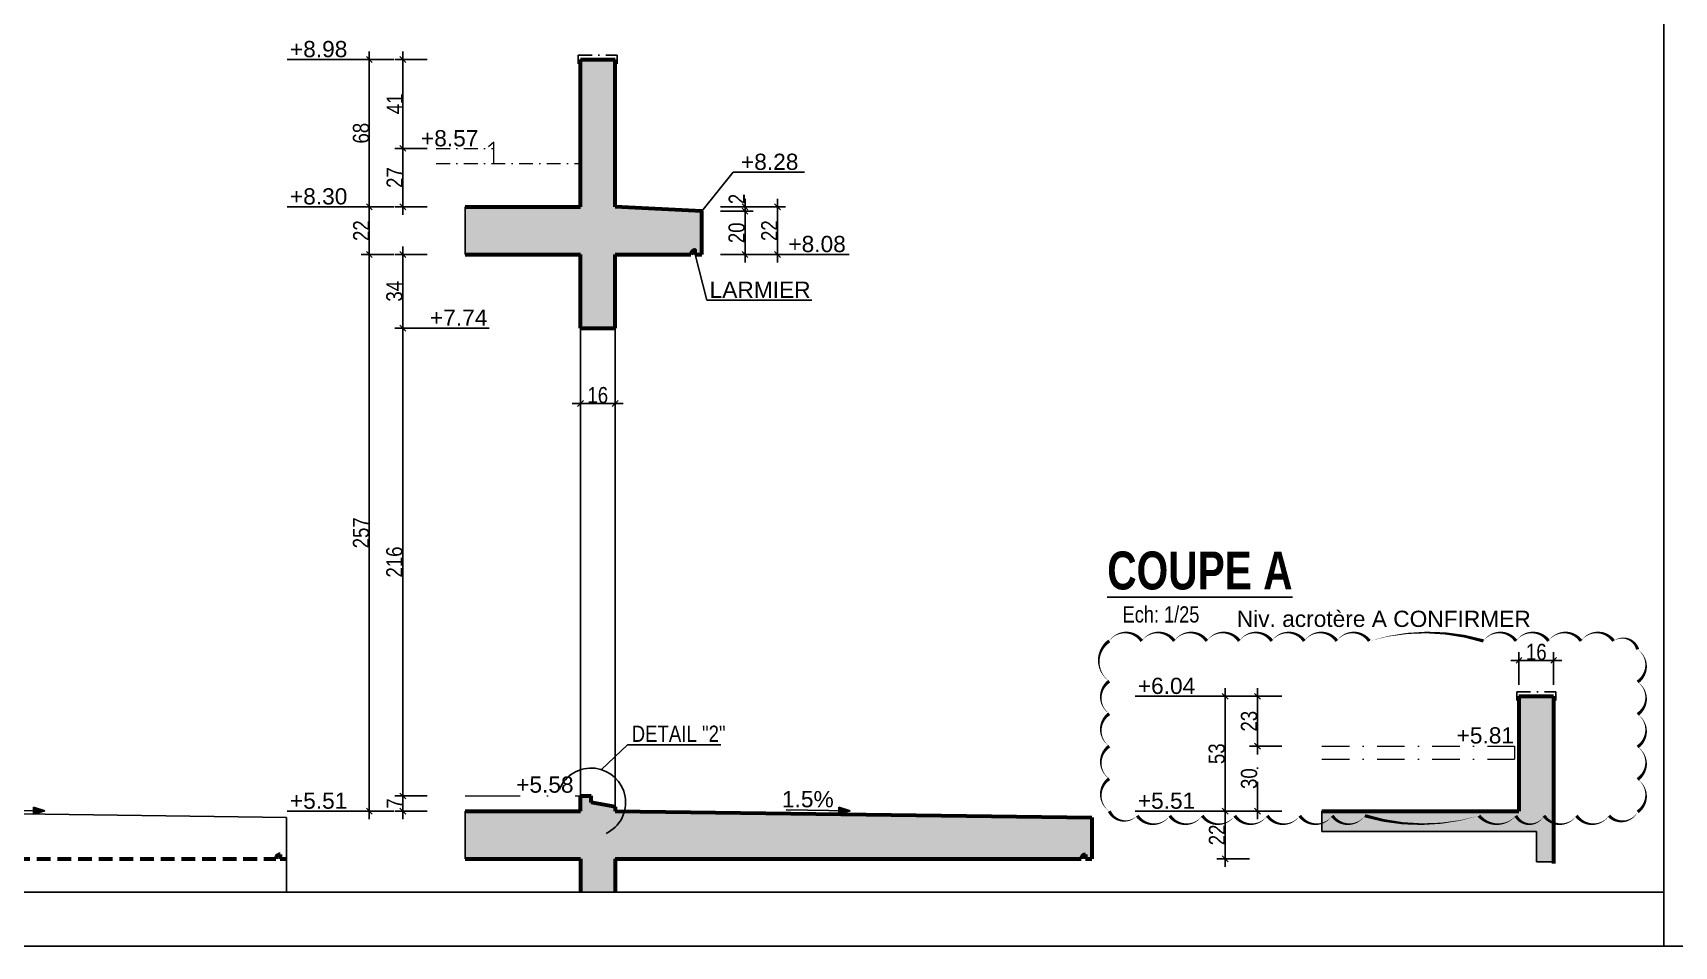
# Model space of a CAD drawing. Header units: millimetres. Extents: x 7120 to 15038, y -9128 to -4928.
# Drawn here: x 12483 to 13998, y -9128 to -8284 of the extents above; entities that cross this region are included whole.
import ezdxf
from ezdxf.enums import TextEntityAlignment as Align

# ---------------------------------------------------------------- set-up
doc = ezdxf.new("R2010")
doc.units = ezdxf.units.MM
for name, pattern in [('CACHEX2', [19.05, 12.7, -6.35]), ('TIRETPT2', [12.7, 6.35, -3.175, 0, -3.175]), ('TIRETPTX2', [50.8, 25.4, -12.7, 0, -12.7])]:
    doc.linetypes.add(name, pattern=pattern)
for name, color, linetype in [('01-cartouche', 7, 'Continuous'), ('01-cartouche-cage A', 7, 'Continuous'), ('01_Cad_2', 5, 'Continuous'), ('01_cote_gen', 4, 'Continuous'), ('01_linteaux', 2, 'Continuous'), ('01_poch_BN', 9, 'Continuous'), ('01_texte', 230, 'Continuous'), ('AA_COTES', 2, 'Continuous')]:
    doc.layers.add(name, color=color, linetype=linetype)
doc.layers.add('01_murs_coup', color=5, linetype='Continuous', lineweight=60)
doc.layers.add('01_tram_axes', color=2, linetype='TIRETPTX2', lineweight=9)
doc.styles.add('ARIAL', font='arial.ttf')
doc.styles.add('Arial Narrow', font='ARIALN.TTF')
doc.styles.add('cartouche', font='ARIALN.TTF', dxfattribs={"width": 0.01})
doc.styles.add('impact', font='impact.ttf')
doc.styles.add('MATTE_TXT', font='arial.ttf')
doc.styles.add('STYLE2', font='ARIALN.TTF')
doc.styles.add('stylemattecart', font='ARIALN.TTF')
doc.dimstyles.new('JB25', dxfattribs={"dimscale": 0.1, "dimtxt": 150, "dimasz": 15, "dimexe": 0.1, "dimexo": 0.1, "dimgap": 0.09, "dimtad": 1, "dimdec": 1, "dimlfac": 0.5, "dimdsep": 46, "dimtxsty": 'STYLE2', "dimblk1": 'BOND_G', "dimblk2": 'BOND_D', "dimsah": 1, "dimcen": 1.5, "dimdle": 0.01, "dimse1": 1, "dimse2": 1, "dimclrd": 4, "dimclre": 2, "dimclrt": 6, "dimazin": 2, "dimtfac": 2.333333, "dimtdec": 1, "dimtix": 1, "dimtmove": 2, "dimatfit": 3, "dimldrblk": 'BOND_G', "dimfxl": 1, "dimtolj": 1, "dimtzin": 0, "dimarcsym": 0})

# ---------------------------------------------------------------- blocks, each defined once
blk = doc.blocks.new('cartstruc')
at = {"layer": '01-cartouche-cage A', "linetype": 'Continuous'}
h = blk.add_hatch(color=9, dxfattribs=at)
h.dxf.hatch_style = 2
h.paths.add_polyline_path([(-43.6, 691.3), (-1004.8, 691.3), (-1004.8, 473.8), (-347.3, 473.8), (-347.3, 644.1), (-242.5, 473.8), (-43.6, 473.8)])
h.paths.add_polyline_path([(-951, 670.1), (-407.9, 670.1), (-407.9, 498.5), (-951, 498.5)], flags=24)
h.paths.add_polyline_path([(-223.9, 590.8), (-105, 590.8), (-105, 608.8), (-223.9, 608.8)], flags=24)
h.paths.add_polyline_path([(-224.7, 609.7), (-105.7, 609.7), (-105.7, 627.7), (-224.7, 627.7)], flags=24)
h.paths.add_polyline_path([(-226.3, 624.9), (-64.8, 624.9), (-64.8, 652.4), (-226.3, 652.4)], flags=24)
h.paths.add_polyline_path([(-226.3, 646.9), (-85, 646.9), (-85, 674.3), (-226.3, 674.3)], flags=24)
h = blk.add_hatch(color=1, dxfattribs=at)
h.dxf.hatch_style = 2
h.paths.add_polyline_path([(-338.4, 615.7), (-338.4, 95.5), (-95.1, 215.8)])
h.paths.add_polyline_path([(-318.9, 264.4), (-190.8, 265.4), (-191.1, 303.5), (-319.2, 302.5)], flags=24)
h.paths.add_polyline_path([(-326.5, 202.5), (-70.2, 203.9), (-70.5, 265.1), (-326.9, 263.8)], flags=9)
h = blk.add_hatch(color=8, dxfattribs=at)
h.dxf.hatch_style = 2
h.paths.add_polyline_path([(-45, 258.5), (-110.7, 258.5), (-81.6, 211.1), (-347.1, 79.6), (-347.1, 258.5), (-1003.4, 258.5), (-1003.4, 43.7), (-45, 43.7)])
h.paths.add_polyline_path([(-202.1, 89.1), (-60, 89.1), (-60, 127.9), (-202.1, 127.9)], flags=24)
h.paths.add_polyline_path([(-999.3, 201), (-637.8, 201), (-637.8, 47), (-999.3, 47)], flags=24)
h.paths.add_polyline_path([(-978.3, 193.3), (-435, 193.3), (-435, 254.8), (-978.3, 254.8)], flags=24)
h.paths.add_polyline_path([(-559.9, 135.5), (-504.8, 135.5), (-504.8, 166.4), (-559.9, 166.4)], flags=24)
h.paths.add_polyline_path([(-203.2, 50.3), (-56.6, 50.3), (-56.6, 88.6), (-203.2, 88.6)], flags=24)
h.paths.add_polyline_path([(-457.1, 55), (-402.4, 55), (-402.4, 85.9), (-457.1, 85.9)], flags=24)
h.paths.add_polyline_path([(-458.8, 92.7), (-404.1, 92.7), (-404.1, 123.6), (-458.8, 123.6)], flags=24)
h.paths.add_polyline_path([(-557.8, 55.3), (-498.9, 55.3), (-498.9, 86.2), (-557.8, 86.2)], flags=24)
h.paths.add_polyline_path([(-550.6, 93.7), (-498.3, 93.7), (-498.3, 124.6), (-550.6, 124.6)], flags=24)
h.paths.add_polyline_path([(-459.9, 172.5), (-408.3, 172.5), (-408.3, 203.4), (-459.9, 203.4)], flags=24)
h.paths.add_polyline_path([(-547.6, 175), (-500.7, 175), (-500.7, 205.9), (-547.6, 205.9)], flags=24)
h.paths.add_polyline_path([(-562.3, 213.8), (-499.3, 213.8), (-499.3, 244.7), (-562.3, 244.7)], flags=8)
h.paths.add_polyline_path([(-458.6, 213), (-411.3, 213), (-411.3, 243.9), (-458.6, 243.9)], flags=24)
h.paths.add_polyline_path([(-457.7, 133.4), (-405.4, 133.4), (-405.4, 164.4), (-457.7, 164.4)], flags=24)
for p, q in [((0, 1485), (-1050, 1485)), ((-1050, 1485), (-1050, 0)), ((0, 0), (0, 1485)), ((-1050, 0), (0, 0))]:
    blk.add_line(p, q, dxfattribs=at)
at = {"layer": '01-cartouche-cage A', "color": 7, "linetype": 'Continuous'}
for p, q in [((-985, 1452), (-65, 1452)), ((-1015, 60), (-1015, 1422)), ((-35, 1422), (-35, 292.1)), ((-35, 292.1), (-35, 60)), ((-65, 30), (-985, 30))]:
    blk.add_line(p, q, dxfattribs=at)
at = {"layer": '01-cartouche-cage A', "color": 7}
for p, q in [((-1002.2, 879.3), (-48.1, 879.3)), ((-1002.2, 842.3), (-1002.2, 879.3)), ((-48.1, 879.3), (-48.1, 842.3)), ((-48.1, 842.3), (-1002.2, 842.3))]:
    blk.add_line(p, q, dxfattribs=at)
at = {"layer": '01-cartouche-cage A', "color": 8}
for p, q in [((-914.7, 466.6), (-914.7, 263.2)), ((-809.1, 466.6), (-809.1, 263.2)), ((-1003.6, 442.3), (-351, 442.3)), ((-1003.6, 414.4), (-351, 414.4)), ((-1003.6, 383.3), (-351, 383.3)), ((-1003.6, 352.2), (-351, 352.2)), ((-1003.6, 321.1), (-351, 321.1)), ((-1003.6, 290), (-351, 290))]:
    blk.add_line(p, q, dxfattribs=at)
at = {"layer": '01-cartouche-cage A', "color": 7, "linetype": 'Continuous'}
for centre, start, end in [((-985, 1422), 90, 180), ((-65, 1422), 0, 90), ((-985, 60), 180, 270), ((-65, 60), 270, 0)]:
    blk.add_arc(centre, 30, start, end, dxfattribs=at)
at = {"layer": '01-cartouche-cage A', "color": 7, "style": 'stylemattecart'}
for s, p in [('Les entreprises réalisant les travaux devront tenir compte des derniers plans architecte lors de la réalisation des travaux', (-525.1, 869.8)), ("Les plans du be MATTE ne doivent servir qu'au corps d'état concerné et doivent être des plans d'exécution.", (-525.1, 853.7))]:
    blk.add_text(s, height=12, dxfattribs=at).set_placement(p, align=Align.MIDDLE_CENTER)
at = {"layer": '01-cartouche-cage A', "color": 8, "style": 'cartouche'}
for s, p in [('ARCHITECTE(S):', (-1002.2, 807.7)), ('MO DELEGUE:', (-525.1, 807.7)), ('BET STRUCTURE:', (-1002.2, 780.9)), ('MOE:', (-525.1, 780.9)), ('BET FLUIDES:', (-1002.2, 753.9)), ('CSPS:', (-525.1, 753.9)), ('ECONOMISTE:', (-1002.2, 727.1)), ('OPC:', (-525.1, 727.1)), ('BUREAU DE CONTROLE:', (-1002.2, 700.3)), ('ENTREPRISE(S):', (-525.1, 700.3))]:
    blk.add_text(s, height=12, dxfattribs=at).set_placement(p)
at = {"layer": '01-cartouche-cage A', "color": 7, "style": 'stylemattecart'}
for s, height, p in [('Contrainte de sol:', 12, (-249.5, 493.8)), ('Contrainte sur le sol:', 12, (-246.5, 494.4)), ('Dessiné par :', 15, (-558.6, 137)), ('Contrôlé par :', 15, (-558.6, 108.9)), ('119 BOULEVARD STALINGRAD 69100 VILLEURBANNE', 12, (-995.8, 103.8)), ('Tél. 04 72 44  02 87  Fax 04 72 44 26 59', 12, (-942.6, 78.4)), ('Echelle         :', 15, (-558.6, 80.8)), ('E-mail : bet@matte.fr', 12, (-884.2, 55.6))]:
    blk.add_text(s, height=height, dxfattribs=at).set_placement(p)
for s, height, width, p, p2 in [('INDICE', 16, 0.941138, (-988.7, 451.3), (-930.3, 451.3)), ('DATE', 16, 0.922192, (-883.4, 452), (-838.3, 452)), ('MODIFICATIONS', 16, 0.943218, (-674.7, 452.8), (-537.3, 452.8)), ('Aciers HA (T) FeE500', 16, 0.978863, (-225.4, 442.3), (-49.9, 442.3)), ('Aciers Doux (Ø) FeE 235', 16, 0.76709, (-207, 412.3), (-49.9, 412.3)), ('Aciers TS FeE 500', 16, 0.901377, (-188.6, 382.3), (-49.9, 382.3)), ('Béton fc28 >= 25MPa', 16, 0.678142, (-170.1, 352.3), (-49.9, 352.3)), ('Enrobage = 3 cm', 16, 0.726904, (-151.7, 322.3), (-49.9, 322.3)), ('Affaire N°', 25, 1.15762, (-196.3, 96), (-51.1, 96))]:
    blk.add_text(s, height=height, dxfattribs=dict(at, width=width)).set_placement(p, p2, align=Align.FIT)
at = {"layer": '01-cartouche-cage A', "color": 255, "style": 'stylemattecart'}
for s, height, p in [('PLAN N°', 25, (-321, 317.2)), ('DATE :', 15, (-321, 231.2)), ("BUREAU D'ÉTUDES", 20, (-926.6, 170.9)), ('STRUCTURES ET FLUIDES', 20, (-966.1, 137.2))]:
    blk.add_text(s, height=height, dxfattribs=at).set_placement(p)
at = {"layer": '01-cartouche-cage A', "color": 255, "style": 'stylemattecart', "width": 1.812358}
blk.add_text('MATTÉ', height=41, dxfattribs=at).set_placement((-968, 203.6), (-679.6, 203.6), align=Align.FIT)
at = {"layer": '01-cartouche-cage A', "color": 7, "style": 'stylemattecart'}
for tag, height, p in [('NOMCLIENT', 30, (-525, 1399.6)), ('ADRESSE1CLIENT', 25, (-525, 1326.7)), ('ADRESSE2CLIENT', 25, (-525, 1283.9)), ('NOMAFFAIRE1', 45, (-525.1, 1189.8)), ('NOMAFFAIRE2', 45, (-525.1, 1110.4)), ('NOMAFFAIRE3', 45, (-525.1, 1031.7)), ('ADRESSE1AFFAIRE', 20, (-525.1, 943.3)), ('ADRESSE2AFFAIRE', 20, (-525.1, 909.2)), ('INDICE-A', 15, (-959.1, 428.4)), ('DATE-A', 15, (-861.9, 428.4)), ('INDICE-B', 15, (-959.1, 400.5)), ('DATE-B', 15, (-861.9, 400.5)), ('INDICE-C', 15, (-959.1, 369.4)), ('DATE-C', 15, (-861.9, 369.4)), ('INDICE-D', 15, (-959.1, 338.3)), ('DATE-D', 15, (-861.9, 338.3)), ('INDICE-E', 15, (-959.1, 307.2)), ('DATE-E', 15, (-861.9, 307.2)), ('INDICE-F', 15, (-959.1, 276.1)), ('DATE-F', 15, (-861.9, 276.1))]:
    blk.add_attdef(tag, text='', height=height, dxfattribs=at).set_placement(p, align=Align.MIDDLE_CENTER)
for tag, height, p in [('NOMARCHI', 15, (-831.1, 803.3)), ('MODEL', 15, (-408.9, 803.3)), ('BETSTRUCTURE', 15, (-831.1, 776.5)), ('MOE', 15, (-408.9, 776.5)), ('BETFLUIDES', 15, (-831.1, 749.5)), ('CSPS', 15, (-408.9, 749.5)), ('ECONOMISTE', 15, (-831.1, 722.7)), ('OPC', 15, (-408.9, 722.7)), ('BDC', 15, (-831.1, 695.9)), ('NOMENTREPRISE', 15, (-408.9, 695.9)), ('NUMBAT', 27, (-249.5, 614.7)), ('PHASE', 35, (-249.5, 537.9)), ('CONT-SOL', 12, (-138.6, 490.2)), ('NOMDESS', 15, (-451.8, 132.3)), ('NOMING', 15, (-451.8, 104.3)), ('ECH', 15, (-451.8, 76.3)), ('NUMAFF', 25, (-196.3, 48.9))]:
    blk.add_attdef(tag, text='', height=height, dxfattribs=at).set_placement(p, align=Align.BOTTOM_LEFT)
at = {"layer": '01-cartouche-cage A', "color": 7, "style": 'stylemattecart', "width": 0.8}
for tag, p in [('TITRTEPLAN1', (-677.3, 664.6)), ('TITRTEPLAN2', (-677.3, 610.2)), ('TITRTEPLAN3', (-677.3, 556)), ('TITRTEPLAN4', (-677.3, 501.4))]:
    blk.add_attdef(tag, text='', height=33, dxfattribs=at).set_placement(p, align=Align.MIDDLE_CENTER)
at = {"layer": '01-cartouche-cage A', "color": 7, "style": 'stylemattecart'}
for tag, p in [('MODIF-A', (-802.6, 428.4)), ('MODIF-B', (-802.6, 400.5)), ('MODIF-C', (-802.6, 369.4)), ('MODIF-D', (-802.6, 338.3)), ('MODIF-E', (-802.6, 307.2)), ('MODIF-F', (-802.6, 276.1))]:
    blk.add_attdef(tag, text='', height=15, dxfattribs=at).set_placement(p, align=Align.MIDDLE_LEFT)
at = {"layer": '01-cartouche-cage A', "color": 255, "style": 'stylemattecart'}
for tag, height, p in [('N°P', 35, (-321, 256)), ('IP', 35, (-210.3, 256)), ('DATEPLAN', 15, (-257.7, 226.8))]:
    blk.add_attdef(tag, text='', height=height, dxfattribs=at).set_placement(p, align=Align.BOTTOM_LEFT)
blk = doc.blocks.new('BOND_G')
at = {"layer": 'AA_COTES', "color": 0}
for p, q in [((0, -5), (0, 15)), ((5, 0), (-5, 0)), ((1.8, 1.8), (-1.8, -1.8))]:
    blk.add_line(p, q, dxfattribs=at)
blk = doc.blocks.new('BOND_D')
at = {"layer": 'AA_COTES', "color": 0}
for p, q in [((5, 0), (-5, 0)), ((-1.8, -1.8), (1.8, 1.8)), ((0, 5), (0, -15))]:
    blk.add_line(p, q, dxfattribs=at)
blk = doc.blocks.new('*D118')
at = {"layer": '01_cote_gen', "color": 4, "lineweight": -2, "ltscale": 2, "transparency": 16777216}
blk.add_line((13583.1, -9045.3), (13583.1, -9004.3), dxfattribs=at)
at = {"layer": 'DEFPOINTS', "color": 0, "ltscale": 2}
for p in [(13583.1, -9002.8), (13673.5, -9002.8), (13673.5, -9046.8)]:
    blk.add_point(p, dxfattribs=at)
at = {"layer": '01_cote_gen', "color": 4, "lineweight": -2, "ltscale": 2, "transparency": 16777216, "xscale": 1.5, "yscale": 1.5, "zscale": 1.5}
for name, p, rotation in [('BOND_D', (13583.1, -9002.8), 90), ('BOND_G', (13583.1, -9046.8), 270)]:
    blk.add_blockref(name, p, dxfattribs=dict(at, rotation=rotation))
at = {"layer": '01_cote_gen', "color": 6, "ltscale": 2, "transparency": 16777216, "insert": (13575.6, -9024.8), "char_height": 15, "attachment_point": 5, "rotation": 90, "style": 'STYLE2'}
blk.add_mtext('\\A1;22', dxfattribs=at)
blk = doc.blocks.new('*D119')
at = {"layer": '01_tram_axes', "color": 4, "lineweight": -2, "transparency": 16777216}
blk.add_line((13613, -9001.3), (13613, -8944.3), dxfattribs=at)
at = {"layer": 'DEFPOINTS', "color": 0}
for p in [(13613, -8942.8), (13674.2, -8942.8), (13635.5, -9002.8)]:
    blk.add_point(p, dxfattribs=at)
at = {"layer": '01_tram_axes', "color": 4, "lineweight": -2, "transparency": 16777216, "xscale": 1.5, "yscale": 1.5, "zscale": 1.5}
for name, p, rotation in [('BOND_D', (13613, -8942.8), 90), ('BOND_G', (13613, -9002.8), 270)]:
    blk.add_blockref(name, p, dxfattribs=dict(at, rotation=rotation))
at = {"layer": '01_tram_axes', "color": 6, "transparency": 16777216, "insert": (13605.3, -8972.8), "char_height": 15, "attachment_point": 5, "rotation": 90, "style": 'STYLE2'}
blk.add_mtext('\\A1;30', dxfattribs=at)
blk = doc.blocks.new('*D120')
at = {"layer": '01_cote_gen', "color": 4, "lineweight": -2, "transparency": 16777216}
blk.add_line((13583.1, -9001.3), (13583.1, -8898.3), dxfattribs=at)
at = {"layer": 'DEFPOINTS', "color": 0}
for p in [(13583.1, -8896.8), (13854.3, -8896.8), (13696.4, -9002.8)]:
    blk.add_point(p, dxfattribs=at)
at = {"layer": '01_cote_gen', "color": 4, "lineweight": -2, "transparency": 16777216, "xscale": 1.5, "yscale": 1.5, "zscale": 1.5}
for name, p, rotation in [('BOND_D', (13583.1, -8896.8), 90), ('BOND_G', (13583.1, -9002.8), 270)]:
    blk.add_blockref(name, p, dxfattribs=dict(at, rotation=rotation))
at = {"layer": '01_cote_gen', "color": 6, "transparency": 16777216, "insert": (13575.5, -8949.8), "char_height": 15, "attachment_point": 5, "rotation": 90, "style": 'STYLE2'}
blk.add_mtext('\\A1;53', dxfattribs=at)
blk = doc.blocks.new('*D121')
at = {"layer": '01_cote_gen', "color": 4, "lineweight": -2, "transparency": 16777216}
blk.add_line((13613, -8941.3), (13613, -8898.3), dxfattribs=at)
at = {"layer": 'DEFPOINTS', "color": 0}
for p in [(13599.4, -8896.8), (13613, -8896.8), (13627.6, -8942.8)]:
    blk.add_point(p, dxfattribs=at)
at = {"layer": '01_cote_gen', "color": 4, "lineweight": -2, "transparency": 16777216, "xscale": 1.5, "yscale": 1.5, "zscale": 1.5}
for name, p, rotation in [('BOND_D', (13613, -8896.8), 90), ('BOND_G', (13613, -8942.8), 270)]:
    blk.add_blockref(name, p, dxfattribs=dict(at, rotation=rotation))
at = {"layer": '01_cote_gen', "color": 6, "transparency": 16777216, "insert": (13605.3, -8919.8), "char_height": 15, "attachment_point": 5, "rotation": 90, "style": 'STYLE2'}
blk.add_mtext('\\A1;23', dxfattribs=at)
blk = doc.blocks.new('*D122')
at = {"layer": '01_cote_gen', "color": 4, "lineweight": -2, "transparency": 16777216}
blk.add_line((13855.8, -8863.6), (13884.8, -8863.6), dxfattribs=at)
at = {"layer": 'DEFPOINTS', "color": 0}
for p in [(13886.3, -8863.6), (13854.3, -8886.1), (13886.3, -8886.1)]:
    blk.add_point(p, dxfattribs=at)
at = {"layer": '01_cote_gen', "color": 4, "lineweight": -2, "transparency": 16777216, "xscale": 1.5, "yscale": 1.5, "zscale": 1.5, "rotation": 180}
blk.add_blockref('BOND_G', (13854.3, -8863.6), dxfattribs=at)
at = {"layer": '01_cote_gen', "color": 4, "lineweight": -2, "transparency": 16777216, "xscale": 1.5, "yscale": 1.5, "zscale": 1.5}
blk.add_blockref('BOND_D', (13886.3, -8863.6), dxfattribs=at)
at = {"layer": '01_cote_gen', "color": 6, "transparency": 16777216, "insert": (13870.3, -8855.9), "char_height": 15, "attachment_point": 5, "style": 'STYLE2'}
blk.add_mtext('\\A1;16', dxfattribs=at)
blk = doc.blocks.new('*D123')
at = {"layer": '01_cote_gen', "color": 4, "lineweight": -2, "transparency": 16777216}
blk.add_line((12824.3, -9001.3), (12824.3, -8990.3), dxfattribs=at)
at = {"layer": 'DEFPOINTS', "color": 0}
for p in [(12824.3, -8988.8), (12913.7, -8988.8), (12913.7, -9002.8)]:
    blk.add_point(p, dxfattribs=at)
at = {"layer": '01_cote_gen', "color": 4, "lineweight": -2, "transparency": 16777216, "xscale": 1.5, "yscale": 1.5, "zscale": 1.5}
for name, p, rotation in [('BOND_D', (12824.3, -8988.8), 90), ('BOND_G', (12824.3, -9002.8), 270)]:
    blk.add_blockref(name, p, dxfattribs=dict(at, rotation=rotation))
at = {"layer": '01_cote_gen', "color": 6, "transparency": 16777216, "insert": (12816.8, -8995.8), "char_height": 15, "attachment_point": 5, "rotation": 90, "style": 'STYLE2'}
blk.add_mtext('\\A1;7', dxfattribs=at)
blk = doc.blocks.new('*D124')
at = {"layer": '01_cote_gen', "color": 4, "lineweight": -2, "transparency": 16777216}
blk.add_line((12824.3, -8987.3), (12824.3, -8558.3), dxfattribs=at)
at = {"layer": 'DEFPOINTS', "color": 0}
for p in [(12824.3, -8556.8), (12954.1, -8556.8), (12847.6, -8988.8)]:
    blk.add_point(p, dxfattribs=at)
at = {"layer": '01_cote_gen', "color": 4, "lineweight": -2, "transparency": 16777216, "xscale": 1.5, "yscale": 1.5, "zscale": 1.5}
for name, p, rotation in [('BOND_D', (12824.3, -8556.8), 90), ('BOND_G', (12824.3, -8988.8), 270)]:
    blk.add_blockref(name, p, dxfattribs=dict(at, rotation=rotation))
at = {"layer": '01_cote_gen', "color": 6, "transparency": 16777216, "insert": (12816.6, -8772.8), "char_height": 15, "attachment_point": 5, "rotation": 90, "style": 'STYLE2'}
blk.add_mtext('\\A1;216', dxfattribs=at)
blk = doc.blocks.new('*D125')
at = {"layer": '01_cote_gen', "color": 4, "lineweight": -2, "transparency": 16777216}
blk.add_line((12793.4, -9001.3), (12793.4, -8490.3), dxfattribs=at)
at = {"layer": 'DEFPOINTS', "color": 0}
for p in [(12793.4, -8488.8), (12871.8, -8488.8), (12847.6, -9002.8)]:
    blk.add_point(p, dxfattribs=at)
at = {"layer": '01_cote_gen', "color": 4, "lineweight": -2, "transparency": 16777216, "xscale": 1.5, "yscale": 1.5, "zscale": 1.5}
for name, p, rotation in [('BOND_D', (12793.4, -8488.8), 90), ('BOND_G', (12793.4, -9002.8), 270)]:
    blk.add_blockref(name, p, dxfattribs=dict(at, rotation=rotation))
at = {"layer": '01_cote_gen', "color": 6, "transparency": 16777216, "insert": (12785.8, -8745.8), "char_height": 15, "attachment_point": 5, "rotation": 90, "style": 'STYLE2'}
blk.add_mtext('\\A1;257', dxfattribs=at)
blk = doc.blocks.new('*D126')
at = {"layer": '01_cote_gen', "color": 4, "lineweight": -2, "transparency": 16777216}
blk.add_line((12824.3, -8555.3), (12824.3, -8490.3), dxfattribs=at)
at = {"layer": 'DEFPOINTS', "color": 0}
for p in [(12824.3, -8488.8), (12847.6, -8488.8), (12831.8, -8556.8)]:
    blk.add_point(p, dxfattribs=at)
at = {"layer": '01_cote_gen', "color": 4, "lineweight": -2, "transparency": 16777216, "xscale": 1.5, "yscale": 1.5, "zscale": 1.5}
for name, p, rotation in [('BOND_D', (12824.3, -8488.8), 90), ('BOND_G', (12824.3, -8556.8), 270)]:
    blk.add_blockref(name, p, dxfattribs=dict(at, rotation=rotation))
at = {"layer": '01_cote_gen', "color": 6, "transparency": 16777216, "insert": (12816.6, -8522.8), "char_height": 15, "attachment_point": 5, "rotation": 90, "style": 'STYLE2'}
blk.add_mtext('\\A1;34', dxfattribs=at)
blk = doc.blocks.new('*D127')
at = {"layer": '01_cote_gen', "color": 4, "lineweight": -2, "transparency": 16777216}
blk.add_line((12793.4, -8487.3), (12793.4, -8446.3), dxfattribs=at)
at = {"layer": 'DEFPOINTS', "color": 0}
for p in [(12793.4, -8444.8), (12861.9, -8444.8), (12861.9, -8488.8)]:
    blk.add_point(p, dxfattribs=at)
at = {"layer": '01_cote_gen', "color": 4, "lineweight": -2, "transparency": 16777216, "xscale": 1.5, "yscale": 1.5, "zscale": 1.5}
for name, p, rotation in [('BOND_D', (12793.4, -8444.8), 90), ('BOND_G', (12793.4, -8488.8), 270)]:
    blk.add_blockref(name, p, dxfattribs=dict(at, rotation=rotation))
at = {"layer": '01_cote_gen', "color": 6, "transparency": 16777216, "insert": (12785.9, -8466.8), "char_height": 15, "attachment_point": 5, "rotation": 90, "style": 'STYLE2'}
blk.add_mtext('\\A1;22', dxfattribs=at)
blk = doc.blocks.new('*D128')
at = {"layer": '01_cote_gen', "color": 4, "lineweight": -2, "transparency": 16777216}
blk.add_line((12793.4, -8443.3), (12793.4, -8310.3), dxfattribs=at)
at = {"layer": 'DEFPOINTS', "color": 0}
for p in [(12793.4, -8308.8), (12954.1, -8308.8), (12847.6, -8444.8)]:
    blk.add_point(p, dxfattribs=at)
at = {"layer": '01_cote_gen', "color": 4, "lineweight": -2, "transparency": 16777216, "xscale": 1.5, "yscale": 1.5, "zscale": 1.5}
for name, p, rotation in [('BOND_D', (12793.4, -8308.8), 90), ('BOND_G', (12793.4, -8444.8), 270)]:
    blk.add_blockref(name, p, dxfattribs=dict(at, rotation=rotation))
at = {"layer": '01_cote_gen', "color": 6, "transparency": 16777216, "insert": (12785.8, -8376.8), "char_height": 15, "attachment_point": 5, "rotation": 90, "style": 'STYLE2'}
blk.add_mtext('\\A1;68', dxfattribs=at)
blk = doc.blocks.new('*D129')
at = {"layer": '01_cote_gen', "color": 4, "lineweight": -2, "transparency": 16777216}
blk.add_line((12989.7, -8626.4), (13018.7, -8626.4), dxfattribs=at)
at = {"layer": 'DEFPOINTS', "color": 0}
for p in [(12988.2, -8632.4), (13020.2, -8626.4), (13020.2, -8632.4)]:
    blk.add_point(p, dxfattribs=at)
at = {"layer": '01_cote_gen', "color": 4, "lineweight": -2, "transparency": 16777216, "xscale": 1.5, "yscale": 1.5, "zscale": 1.5, "rotation": 180}
blk.add_blockref('BOND_G', (12988.2, -8626.4), dxfattribs=at)
at = {"layer": '01_cote_gen', "color": 4, "lineweight": -2, "transparency": 16777216, "xscale": 1.5, "yscale": 1.5, "zscale": 1.5}
blk.add_blockref('BOND_D', (13020.2, -8626.4), dxfattribs=at)
at = {"layer": '01_cote_gen', "color": 6, "transparency": 16777216, "insert": (13004.2, -8618.8), "char_height": 15, "attachment_point": 5, "style": 'STYLE2'}
blk.add_mtext('\\A1;16', dxfattribs=at)
blk = doc.blocks.new('*D210')
at = {"layer": '01_cote_gen', "color": 4, "lineweight": -2, "transparency": 16777216}
blk.add_line((13140.1, -8446.3), (13140.1, -8447.3), dxfattribs=at)
at = {"layer": 'DEFPOINTS', "color": 0}
for p in [(13020.2, -8444.8), (13100.2, -8448.8), (13140.1, -8448.8)]:
    blk.add_point(p, dxfattribs=at)
at = {"layer": '01_cote_gen', "color": 4, "lineweight": -2, "transparency": 16777216, "xscale": 1.5, "yscale": 1.5, "zscale": 1.5}
for name, p, rotation in [('BOND_G', (13140.1, -8444.8), 90), ('BOND_D', (13140.1, -8448.8), 270)]:
    blk.add_blockref(name, p, dxfattribs=dict(at, rotation=rotation))
at = {"layer": '01_cote_gen', "color": 6, "transparency": 16777216, "insert": (13132.5, -8437.6), "char_height": 15, "attachment_point": 5, "rotation": 90, "style": 'STYLE2'}
blk.add_mtext('\\A1;2', dxfattribs=at)
blk = doc.blocks.new('*D211')
at = {"layer": '01_cote_gen', "color": 4, "lineweight": -2, "transparency": 16777216}
blk.add_line((13140.1, -8450.3), (13140.1, -8487.3), dxfattribs=at)
at = {"layer": 'DEFPOINTS', "color": 0}
for p in [(13100.2, -8448.8), (13100.2, -8488.8), (13140.1, -8488.8)]:
    blk.add_point(p, dxfattribs=at)
at = {"layer": '01_cote_gen', "color": 4, "lineweight": -2, "transparency": 16777216, "xscale": 1.5, "yscale": 1.5, "zscale": 1.5}
for name, p, rotation in [('BOND_G', (13140.1, -8448.8), 90), ('BOND_D', (13140.1, -8488.8), 270)]:
    blk.add_blockref(name, p, dxfattribs=dict(at, rotation=rotation))
at = {"layer": '01_cote_gen', "color": 6, "transparency": 16777216, "insert": (13132.4, -8468.8), "char_height": 15, "attachment_point": 5, "rotation": 90, "style": 'STYLE2'}
blk.add_mtext('\\A1;20', dxfattribs=at)
blk = doc.blocks.new('*D212')
at = {"layer": '01_cote_gen', "color": 4, "lineweight": -2, "transparency": 16777216}
blk.add_line((13170.1, -8446.3), (13170.1, -8487.3), dxfattribs=at)
at = {"layer": 'DEFPOINTS', "color": 0}
for p in [(13147.6, -8444.8), (13147.6, -8488.8), (13170.1, -8488.8)]:
    blk.add_point(p, dxfattribs=at)
at = {"layer": '01_cote_gen', "color": 4, "lineweight": -2, "transparency": 16777216, "xscale": 1.5, "yscale": 1.5, "zscale": 1.5}
for name, p, rotation in [('BOND_G', (13170.1, -8444.8), 90), ('BOND_D', (13170.1, -8488.8), 270)]:
    blk.add_blockref(name, p, dxfattribs=dict(at, rotation=rotation))
at = {"layer": '01_cote_gen', "color": 6, "transparency": 16777216, "insert": (13162.5, -8466.8), "char_height": 15, "attachment_point": 5, "rotation": 90, "style": 'STYLE2'}
blk.add_mtext('\\A1;22', dxfattribs=at)
blk = doc.blocks.new('*D564')
at = {"layer": '01_cote_gen', "color": 4, "lineweight": -2, "transparency": 16777216}
blk.add_line((12824.3, -8443.3), (12824.3, -8392.3), dxfattribs=at)
at = {"layer": 'DEFPOINTS', "color": 0}
for p in [(12824.3, -8390.8), (12894.4, -8390.8), (12912, -8444.8)]:
    blk.add_point(p, dxfattribs=at)
at = {"layer": '01_cote_gen', "color": 4, "lineweight": -2, "transparency": 16777216, "xscale": 1.5, "yscale": 1.5, "zscale": 1.5}
for name, p, rotation in [('BOND_D', (12824.3, -8390.8), 90), ('BOND_G', (12824.3, -8444.8), 270)]:
    blk.add_blockref(name, p, dxfattribs=dict(at, rotation=rotation))
at = {"layer": '01_cote_gen', "color": 6, "transparency": 16777216, "insert": (12816.8, -8417.8), "char_height": 15, "attachment_point": 5, "rotation": 90, "style": 'STYLE2'}
blk.add_mtext('\\A1;27', dxfattribs=at)
blk = doc.blocks.new('*D565')
at = {"layer": '01_cote_gen', "color": 4, "lineweight": -2, "transparency": 16777216}
blk.add_line((12824.3, -8389.3), (12824.3, -8310.3), dxfattribs=at)
at = {"layer": 'DEFPOINTS', "color": 0}
for p in [(12815.9, -8308.8), (12824.3, -8308.8), (12846.8, -8390.8)]:
    blk.add_point(p, dxfattribs=at)
at = {"layer": '01_cote_gen', "color": 4, "lineweight": -2, "transparency": 16777216, "xscale": 1.5, "yscale": 1.5, "zscale": 1.5}
for name, p, rotation in [('BOND_D', (12824.3, -8308.8), 90), ('BOND_G', (12824.3, -8390.8), 270)]:
    blk.add_blockref(name, p, dxfattribs=dict(at, rotation=rotation))
at = {"layer": '01_cote_gen', "color": 6, "transparency": 16777216, "insert": (12816.8, -8349.8), "char_height": 15, "attachment_point": 5, "rotation": 90, "style": 'STYLE2'}
blk.add_mtext('\\A1;41', dxfattribs=at)

msp = doc.modelspace()

# ---------------------------------------------------------------- hatches: boundary and pattern name
at = {"layer": '01_poch_BN'}
h = msp.add_hatch(color=256, dxfattribs=at)
h.dxf.hatch_style = 1
h.paths.add_polyline_path([(13100.19, -8448.8), (13020.19, -8444.8), (13020.19, -8308.8), (12988.19, -8308.8), (12988.19, -8444.8), (12881.7, -8444.8), (12881.7, -8488.8), (12988.19, -8488.8), (12988.19, -8556.8), (13020.19, -8556.8), (13020.19, -8488.8), (13090.19, -8488.8, -0.4142136), (13094.19, -8484.8), (13094.19, -8488.8), (13100.19, -8488.8)])
h.paths.add_polyline_path([(13460.19, -9008.8), (13020.19, -9002.8), (13020.19, -8998.8), (12998.19, -8994.8), (12998.19, -8988.8), (12988.19, -8988.8), (12988.19, -9002.8), (12881.7, -9002.8), (12881.7, -9046.8), (12988.19, -9046.8), (12988.19, -9077.54), (13020.19, -9077.54), (13020.19, -9046.8), (13450.19, -9046.8, -0.4142136), (13454.19, -9042.8), (13454.19, -9046.8), (13460.19, -9046.8)])
h = msp.add_hatch(color=256, dxfattribs=at)
h.dxf.hatch_style = 1
h.paths.add_polyline_path([(13886.31, -8896.8), (13854.31, -8896.8), (13854.31, -9002.8), (13672.46, -9002.8), (13672.46, -9021.74), (13870.63, -9021.74), (13870.63, -9049.63), (13886.31, -9049.63)])

# ---------------------------------------------------------------- linework, layer by layer
at = {"layer": '01_Cad_2', "color": 2}
msp.add_line((13987.97, -9077.54), (7169.72, -9077.54), dxfattribs=at)
at = {"layer": '01_Cad_2'}
msp.add_line((13987.97, -9127.54), (7119.72, -9127.54), dxfattribs=at)
at = {"layer": '01_linteaux', "linetype": 'TIRETPT2', "ltscale": 7}
for p, q in [((12986.19, -8312.77), (12986.19, -8304.8)), ((12986.19, -8312.77), (12987.68, -8311.34)), ((13022.21, -8312.77), (13020.72, -8311.34)), ((13022.21, -8312.77), (13022.21, -8304.8)), ((13852.31, -8900.77), (13852.31, -8892.8)), ((13852.31, -8900.77), (13853.8, -8899.34)), ((13888.33, -8900.77), (13886.83, -8899.34)), ((13888.33, -8900.77), (13888.33, -8892.8))]:
    msp.add_line(p, q, dxfattribs=at)
at = {"layer": '01_linteaux', "linetype": 'TIRETPT2', "ltscale": 2}
for p, q in [((12986.19, -8304.8), (13022.21, -8304.8)), ((13852.31, -8892.8), (13888.33, -8892.8))]:
    msp.add_line(p, q, dxfattribs=at)
at = {"layer": '01_linteaux'}
for p, q in [((12988.19, -8556.8), (12988.19, -8988.8)), ((13020.19, -8556.8), (13020.19, -8998.8)), ((12277.07, -9002.8), (12717.07, -9008.8)), ((12717.07, -9008.8), (12717.07, -9077.29))]:
    msp.add_line(p, q, dxfattribs=at)
at = {"layer": '01_murs_coup'}
for p, q in [((12988.19, -8308.8), (13020.19, -8308.8)), ((12988.19, -8444.8), (12988.19, -8308.8)), ((13020.19, -8444.8), (13020.19, -8308.8)), ((12881.7, -8444.8), (12988.19, -8444.8)), ((13100.19, -8448.8), (13020.19, -8444.8)), ((13100.19, -8488.8), (13100.19, -8448.8)), ((12881.7, -8488.8), (12988.19, -8488.8)), ((12988.19, -8556.8), (12988.19, -8488.8)), ((13020.19, -8556.8), (13020.19, -8488.8)), ((13020.19, -8488.8), (13090.19, -8488.8)), ((13094.19, -8488.8), (13100.19, -8488.8)), ((12988.19, -8556.8), (13020.19, -8556.8)), ((13854.31, -8896.8), (13886.31, -8896.8)), ((13854.31, -8896.8), (13854.31, -9002.8)), ((13886.31, -8896.8), (13886.31, -9051.13)), ((12988.19, -9002.8), (12988.19, -8988.8)), ((12988.19, -8988.8), (12998.19, -8988.8)), ((12998.19, -8994.8), (12998.19, -8988.8)), ((13020.19, -8998.8), (12998.19, -8994.8)), ((12881.7, -9002.8), (12988.19, -9002.8)), ((13020.19, -8998.8), (13020.19, -9002.8)), ((13020.19, -9002.8), (13460.19, -9008.8)), ((13460.19, -9008.8), (13460.19, -9046.8)), ((13672.46, -9002.8), (13854.31, -9002.8)), ((12881.7, -9046.8), (12988.19, -9046.8)), ((12988.19, -9046.8), (12988.19, -9077.54)), ((13020.19, -9046.8), (13020.19, -9077.54)), ((13020.19, -9046.8), (13450.19, -9046.8)), ((13454.19, -9042.8), (13454.19, -9046.8)), ((13454.19, -9046.8), (13460.19, -9046.8))]:
    msp.add_line(p, q, dxfattribs=at)
at = {"layer": '01_murs_coup', "color": 2, "linetype": 'CACHEX2'}
for p, q in [((12277.07, -9046.8), (12707.07, -9046.8)), ((12711.07, -9042.8), (12711.07, -9046.8)), ((12711.07, -9046.8), (12717.07, -9046.8))]:
    msp.add_line(p, q, dxfattribs=at)
at = {"layer": '01_murs_coup'}
msp.add_lwpolyline([(13094.19, -8488.8), (13094.19, -8484.8, 0.4142136), (13090.19, -8488.8)], format="xyb", dxfattribs=at)
at = {"layer": '01_murs_coup', "color": 2, "linetype": 'CACHEX2'}
msp.add_arc((12711.07, -9046.8), 4, 90, 180, dxfattribs=at)
at = {"layer": '01_murs_coup'}
msp.add_arc((13454.19, -9046.8), 4, 90, 180, dxfattribs=at)
at = {"layer": '01_poch_BN'}
for p, q in [((12881.7, -8444.8), (12881.7, -8488.8)), ((13672.46, -9021.74), (13870.63, -9021.74)), ((13870.63, -9021.74), (13870.63, -9049.63)), ((13870.63, -9049.63), (13886.31, -9049.63))]:
    msp.add_line(p, q, dxfattribs=at)
at = {"layer": '01_poch_BN', "ltscale": 2}
for p, q in [((12881.7, -9002.8), (12881.7, -9046.8)), ((13672.46, -9002.8), (13672.46, -9021.74))]:
    msp.add_line(p, q, dxfattribs=at)
at = {"layer": '01_texte'}
for p, q in [((12717.57, -8308.8), (12785.98, -8308.8)), ((13129.09, -8412.89), (13100.19, -8448.8)), ((13129.09, -8412.89), (13194.86, -8412.89)), ((12717.57, -8444.8), (12785.98, -8444.8)), ((13094.19, -8488.8), (13104.89, -8531.03)), ((13177.56, -8488.8), (13236.11, -8488.8)), ((13104.89, -8531.03), (13201.66, -8531.03)), ((12846.81, -8556.8), (12903.85, -8556.8)), ((13500.03, -8896.8), (13575.62, -8896.8)), ((13007.59, -8964.47), (13031.52, -8941.63)), ((13031.52, -8941.63), (13117.84, -8941.63)), ((12435.04, -9001.6), (12493.86, -9002.46)), ((12493.86, -9002.46), (12483.63, -8999.18)), ((12483.63, -8999.18), (12483.63, -9005.75)), ((12493.86, -9002.46), (12483.63, -9005.75)), ((12717.57, -9002.8), (12785.98, -9002.8)), ((13178.16, -9001.6), (13236.98, -9002.46)), ((13236.98, -9002.46), (13226.75, -8999.18)), ((13226.75, -8999.18), (13226.75, -9005.75)), ((13236.98, -9002.46), (13226.75, -9005.75)), ((13500.03, -9002.8), (13575.62, -9002.8))]:
    msp.add_line(p, q, dxfattribs=at)
msp.add_lwpolyline([(13476.22, -8845.69, 0, 3, -0.5205671), (13506.22, -8845.69, 0, 3, -0.5205671), (13536.22, -8845.69, 0, 3, -0.5205671), (13566.22, -8845.69, 0, 3, -0.5205671), (13596.22, -8845.69, 0, 3, -0.5205671), (13626.22, -8845.69, 0, 3, -0.5205671), (13656.22, -8845.69, 0, 3, -0.5205671), (13686.22, -8845.69, 0, 3, -0.5205671), (13716.22, -8845.69, 0, 3, -0.1482273), (13821.58, -8845.69, 0, 3, -0.5205671), (13851.58, -8845.69, 0, 3, -0.5205671), (13881.58, -8845.69, 0, 3, -0.5205671), (13911.58, -8845.69, 0, 3, -0.5205671), (13941.58, -8845.69, 0, 3, -0.5205671), (13963.79, -8853.48, 0, 3, -0.5205671), (13963.79, -8883.48, 0, 3, -0.5205671), (13963.79, -8913.48, 0, 3, -0.5205671), (13963.79, -8943.48, 0, 3, -0.5205671), (13963.79, -8973.48, 0, 3, -0.5205671), (13963.79, -9003.48, 0, 3, -0.5205671), (13937.38, -9007.07, 0, 3, -0.5205671), (13907.38, -9007.07, 0, 3, -0.5205671), (13877.38, -9007.07, 0, 3, -0.6006543), (13851.38, -9007.07, 0, 3, -0.4593239), (13817.38, -9007.07, 0, 3, -0.1482273), (13712.03, -9007.07, 0, 3, -0.5205671), (13682.03, -9007.07, 0, 3, -0.5205671), (13652.03, -9007.07, 0, 3, -0.5205671), (13622.03, -9007.07, 0, 3, -0.5205671), (13592.03, -9007.07, 0, 3, -0.5205671), (13562.03, -9007.07, 0, 3, -0.5205671), (13532.03, -9007.07, 0, 3, -0.5205671), (13502.03, -9007.07, 0, 3, -0.5205671), (13476.22, -9002.87, 0, 3, -0.5205671), (13476.22, -8972.87, 0, 3, -0.5205671), (13476.22, -8942.87, 0, 3, -0.5205671), (13476.22, -8912.87, 0, 3, -0.5205671), (13476.22, -8882.87, 0, 3, -0.5205671)], format="xyseb", close=True, dxfattribs=at)
msp.add_arc((12998.19, -8994.8), 31.75, 295.472, 157.44571, dxfattribs=at)
for points in [[(12483.63, -8999.18), (12493.86, -9002.46), (12483.63, -9005.75)], [(13226.75, -8999.18), (13236.98, -9002.46), (13226.75, -9005.75)]]:
    msp.add_solid(points, dxfattribs=at)
at = {"layer": '01_tram_axes', "ltscale": 0.5}
for p, q in [((12855.18, -8390.8), (12908.19, -8390.8)), ((12855.18, -8404.8), (12988.19, -8404.8))]:
    msp.add_line(p, q, dxfattribs=at)
at = {"layer": '01_tram_axes'}
for p, q in [((12908.19, -8385.24), (12903.5, -8389.52)), ((12908.19, -8404.8), (12908.19, -8385.24)), ((13672.46, -8942.8), (13850.31, -8942.8)), ((13850.31, -8942.8), (13850.31, -8954.8)), ((13672.46, -8954.8), (13850.31, -8954.8))]:
    msp.add_line(p, q, dxfattribs=at)
at = {"layer": '01_tram_axes', "ltscale": 2}
msp.add_line((12881.7, -8988.8), (12988.19, -8988.8), dxfattribs=at)

# ---------------------------------------------------------------- block references
at = {"layer": '01_Cad_2'}
ref = msp.add_blockref('cartstruc', (15037.97, -9127.54), dxfattribs=at)
ref.add_attrib('NOMCLIENT', 'NOAHO', dxfattribs={"layer": '01-cartouche', "color": 7, "height": 30, "style": 'stylemattecart'}).set_placement((14512.96, -7727.93), align=Align.MIDDLE_CENTER)
ref.add_attrib('ADRESSE2CLIENT', 'Chemin de Fontanière - 69350 La Mulatière', dxfattribs={"layer": '01-cartouche-cage A', "color": 7, "height": 35, "style": 'stylemattecart'}).set_placement((14512.93, -7843.68), align=Align.MIDDLE_CENTER)
ref.add_attrib('NOMAFFAIRE1', 'Création de logements', dxfattribs={"layer": '01-cartouche-cage A', "color": 7, "height": 35, "style": 'stylemattecart'}).set_placement((14512.92, -7937.7), align=Align.MIDDLE_CENTER)
ref.add_attrib('NOMARCHI', "Atelier D'IS", dxfattribs={"layer": '01-cartouche-cage A', "color": 7, "height": 15, "style": 'stylemattecart'}).set_placement((14206.84, -8324.24), align=Align.BOTTOM_LEFT)
ref.add_attrib('BETSTRUCTURE', 'MATTE SAS', dxfattribs={"layer": '01-cartouche-cage A', "color": 7, "height": 15, "style": 'stylemattecart'}).set_placement((14206.84, -8351.01), align=Align.BOTTOM_LEFT)
ref.add_attrib('BETFLUIDES', 'PRELEM', dxfattribs={"layer": '01-cartouche-cage A', "color": 7, "height": 15, "style": 'stylemattecart'}).set_placement((14206.84, -8378.07), align=Align.BOTTOM_LEFT)
ref.add_attrib('ECONOMISTE', 'EXECO', dxfattribs={"layer": '01-cartouche-cage A', "color": 7, "height": 15, "style": 'stylemattecart'}).set_placement((14206.84, -8404.84), align=Align.BOTTOM_LEFT)
ref.add_attrib('BDC', '          Bureau VERITAS', dxfattribs={"layer": '01-cartouche-cage A', "color": 7, "height": 15, "style": 'stylemattecart'}).set_placement((14206.84, -8431.61), align=Align.BOTTOM_LEFT)
ref.add_attrib('MOE', 'PSO Ingéniérie', dxfattribs={"layer": '01-cartouche-cage A', "color": 7, "height": 15, "style": 'stylemattecart'}).set_placement((14629.03, -8351.01), align=Align.BOTTOM_LEFT)
ref.add_attrib('CSPS', 'SUD EST COORDINATION', dxfattribs={"layer": '01-cartouche-cage A', "color": 7, "height": 15, "style": 'stylemattecart'}).set_placement((14629.03, -8378.07), align=Align.BOTTOM_LEFT)
ref.add_attrib('NOMENTREPRISE', 'Fontanel-pbc', dxfattribs={"layer": '01-cartouche-cage A', "color": 7, "height": 15, "style": 'stylemattecart'}).set_placement((14629.03, -8431.61), align=Align.BOTTOM_LEFT)
ref.add_attrib('TITRTEPLAN1', 'Bât: C Aile OUEST', dxfattribs={"layer": '01-cartouche-cage A', "color": 7, "height": 33, "style": 'stylemattecart', "width": 0.8}).set_placement((14360.69, -8462.99), align=Align.MIDDLE_CENTER)
ref.add_attrib('TITRTEPLAN2', 'PLANCHER SUR +2', dxfattribs={"layer": '01-cartouche-cage A', "color": 7, "height": 33, "style": 'stylemattecart', "width": 0.8}).set_placement((14360.69, -8517.38), align=Align.MIDDLE_CENTER)
ref.add_attrib('TITRTEPLAN3', 'Coffrage', dxfattribs={"layer": '01-cartouche-cage A', "color": 7, "height": 33, "style": 'stylemattecart', "width": 0.8}).set_placement((14360.69, -8571.54), align=Align.MIDDLE_CENTER)
ref.add_attrib('PHASE', 'DOE', dxfattribs={"layer": '01-cartouche-cage A', "color": 7, "height": 35, "style": 'stylemattecart'}).set_placement((14788.43, -8589.61), align=Align.BOTTOM_LEFT)
ref.add_attrib('CONT-SOL', '8 bars ELS', dxfattribs={"layer": '01-cartouche-cage A', "color": 7, "height": 15, "style": 'stylemattecart'}).set_placement((14899.35, -8637.31), align=Align.BOTTOM_LEFT)
ref.add_attrib('INDICE-A', 'A', dxfattribs={"layer": '01-cartouche-cage A', "color": 7, "height": 15, "style": 'stylemattecart'}).set_placement((14078.84, -8699.18), align=Align.MIDDLE_CENTER)
ref.add_attrib('DATE-A', '09/10/2015', dxfattribs={"layer": '01-cartouche-cage A', "color": 7, "height": 15, "style": 'stylemattecart'}).set_placement((14176.09, -8699.18), align=Align.MIDDLE_CENTER)
ref.add_attrib('MODIF-A', 'COMPLETE REPERAGE AJOUTE SOUCHES', dxfattribs={"layer": '01-cartouche-cage A', "color": 7, "height": 15, "style": 'stylemattecart'}).set_placement((14235.34, -8699.18), align=Align.MIDDLE_LEFT)
ref.add_attrib('N°P', 'C39', dxfattribs={"layer": '01-cartouche-cage A', "color": 255, "height": 35, "style": 'stylemattecart'}).set_placement((14717.01, -8871.59), align=Align.BOTTOM_LEFT)
ref.add_attrib('IP', 'A', dxfattribs={"layer": '01-cartouche-cage A', "color": 255, "height": 35, "style": 'stylemattecart'}).set_placement((14827.63, -8871.59), align=Align.BOTTOM_LEFT)
ref.add_attrib('DATEPLAN', '31/08/2015', dxfattribs={"layer": '01-cartouche-cage A', "color": 255, "height": 15, "style": 'stylemattecart'}).set_placement((14780.25, -8900.71), align=Align.BOTTOM_LEFT)
ref.add_attrib('NOMDESS', 'J.BO', dxfattribs={"layer": '01-cartouche-cage A', "color": 7, "height": 15, "style": 'stylemattecart'}).set_placement((14586.17, -8995.24), align=Align.BOTTOM_LEFT)
ref.add_attrib('NOMING', 'P.LIN', dxfattribs={"layer": '01-cartouche-cage A', "color": 7, "height": 15, "style": 'stylemattecart'}).set_placement((14586.17, -9023.28), align=Align.BOTTOM_LEFT)
ref.add_attrib('ECH', '1/50° ', dxfattribs={"layer": '01-cartouche-cage A', "color": 7, "height": 15, "style": 'stylemattecart'}).set_placement((14586.17, -9051.2), align=Align.BOTTOM_LEFT)
ref.add_attrib('NUMAFF', '13.12.119', dxfattribs={"layer": '01-cartouche-cage A', "color": 7, "height": 25, "style": 'stylemattecart'}).set_placement((14841.64, -9078.63), align=Align.BOTTOM_LEFT)

# ---------------------------------------------------------------- texts
at = {"layer": '01_texte'}
for s, style, p in [('+8.98', 'ARIAL', (12720.12, -8306.64)), ('+8.57', 'ARIAL', (12841.05, -8388.95)), ('+8.28', 'ARIAL', (13136.35, -8410.73)), ('+8.30', 'ARIAL', (12720.12, -8442.64)), ('+8.08', 'ARIAL', (13180.1, -8486.64)), ('LARMIER', 'ARIAL', (13107.43, -8528.87)), ('+7.74', 'ARIAL', (12849.35, -8554.64)), ('Niv. acrotère A CONFIRMER', 'ARIAL', (13593.89, -8832.75)), ('+6.04', 'ARIAL', (13502.57, -8894.64)), ('DETAIL "2"', 'Arial Narrow', (13035.48, -8938.88)), ('+5.81', 'ARIAL', (13796.74, -8940.37)), ('+5.58', 'ARIAL', (12928.91, -8985.79)), ('+5.51', 'ARIAL', (12720.12, -9000.64)), ('1.5%%%', 'ARIAL', (13174.17, -8999.27)), ('+5.51', 'ARIAL', (13502.57, -9000.64))]:
    msp.add_text(s, height=15, dxfattribs=dict(at, style=style)).set_placement(p)
at = {"layer": '01_texte', "style": 'impact'}
msp.add_text('%%UCOUPE A', height=35, dxfattribs=at).set_placement((13559.85, -8808.61), align=Align.BOTTOM_CENTER)
at = {"layer": '01_texte', "style": 'MATTE_TXT', "width": 0.8}
msp.add_text('Ech: 1/25', height=15, dxfattribs=at).set_placement((13523.98, -8833.17), align=Align.BOTTOM_CENTER)

# ---------------------------------------------------------------- dimensions: what is measured, and where the dimension line sits
at = {"layer": '01_cote_gen'}
for base, p1, p2, picture, middle in [((12793.42, -8308.8), (12847.64, -8444.8), (12954.13, -8308.8), '*D128', (12785.76, -8376.8)), ((12824.31, -8308.8), (12846.81, -8390.8), (12815.92, -8308.8), '*D565', (12816.77, -8349.8)), ((12824.31, -8390.8), (12912.03, -8444.8), (12894.37, -8390.8), '*D564', (12816.77, -8417.8)), ((12793.42, -8444.8), (12861.86, -8488.8), (12861.86, -8444.8), '*D127', (12785.88, -8466.8)), ((13140.08, -8488.8), (13100.19, -8448.8), (13100.19, -8488.8), '*D211', (13132.41, -8468.8)), ((13170.06, -8488.8), (13147.58, -8444.8), (13147.58, -8488.8), '*D212', (13162.52, -8466.8)), ((12793.42, -8488.8), (12847.64, -9002.8), (12871.83, -8488.8), '*D125', (12785.76, -8745.8)), ((12824.31, -8488.8), (12831.81, -8556.8), (12847.64, -8488.8), '*D126', (12816.64, -8522.8)), ((12824.31, -8556.8), (12847.64, -8988.8), (12954.13, -8556.8), '*D124', (12816.64, -8772.8)), ((13583.12, -8896.8), (13696.36, -9002.8), (13854.31, -8896.8), '*D120', (13575.45, -8949.8)), ((13612.99, -8896.8), (13627.62, -8942.8), (13599.4, -8896.8), '*D121', (13605.33, -8919.8)), ((12824.31, -8988.8), (12913.65, -9002.8), (12913.65, -8988.8), '*D123', (12816.8, -8995.8))]:
    dim = msp.add_linear_dim(base=base, p1=p1, p2=p2, angle=90, dimstyle='JB25', dxfattribs=at)
    dim.commit()
    dim.dimension.update_dxf_attribs({"geometry": picture, "text_midpoint": middle})
dim = msp.add_linear_dim(base=(13140.08, -8448.8), p1=(13020.19, -8444.8), p2=(13100.19, -8448.8), angle=90, dimstyle='JB25', dxfattribs=at)
dim.commit()
dim.dimension.update_dxf_attribs({"geometry": '*D210', "text_midpoint": (13132.54, -8437.61), "dimtype": 160})
for base, p1, p2, picture, middle in [((13020.19, -8626.43), (12988.19, -8632.4), (13020.19, -8632.4), '*D129', (13004.19, -8618.76)), ((13886.31, -8863.56), (13854.31, -8886.08), (13886.31, -8886.08), '*D122', (13870.31, -8855.89))]:
    dim = msp.add_linear_dim(base=base, p1=p1, p2=p2, dimstyle='JB25', dxfattribs=at)
    dim.commit()
    dim.dimension.update_dxf_attribs({"geometry": picture, "text_midpoint": middle})
at = {"layer": '01_cote_gen', "ltscale": 2}
dim = msp.add_linear_dim(base=(13583.12, -9002.8), p1=(13673.5, -9046.8), p2=(13673.5, -9002.8), angle=90, dimstyle='JB25', dxfattribs=at)
dim.commit()
dim.dimension.update_dxf_attribs({"geometry": '*D118', "text_midpoint": (13575.58, -9024.8)})
at = {"layer": '01_tram_axes'}
dim = msp.add_linear_dim(base=(13612.99, -8942.8), p1=(13635.49, -9002.8), p2=(13674.15, -8942.8), angle=90, dimstyle='JB25', dxfattribs=at)
dim.commit()
dim.dimension.update_dxf_attribs({"geometry": '*D119', "text_midpoint": (13605.33, -8972.8)})

doc.saveas('drawing.dxf')
